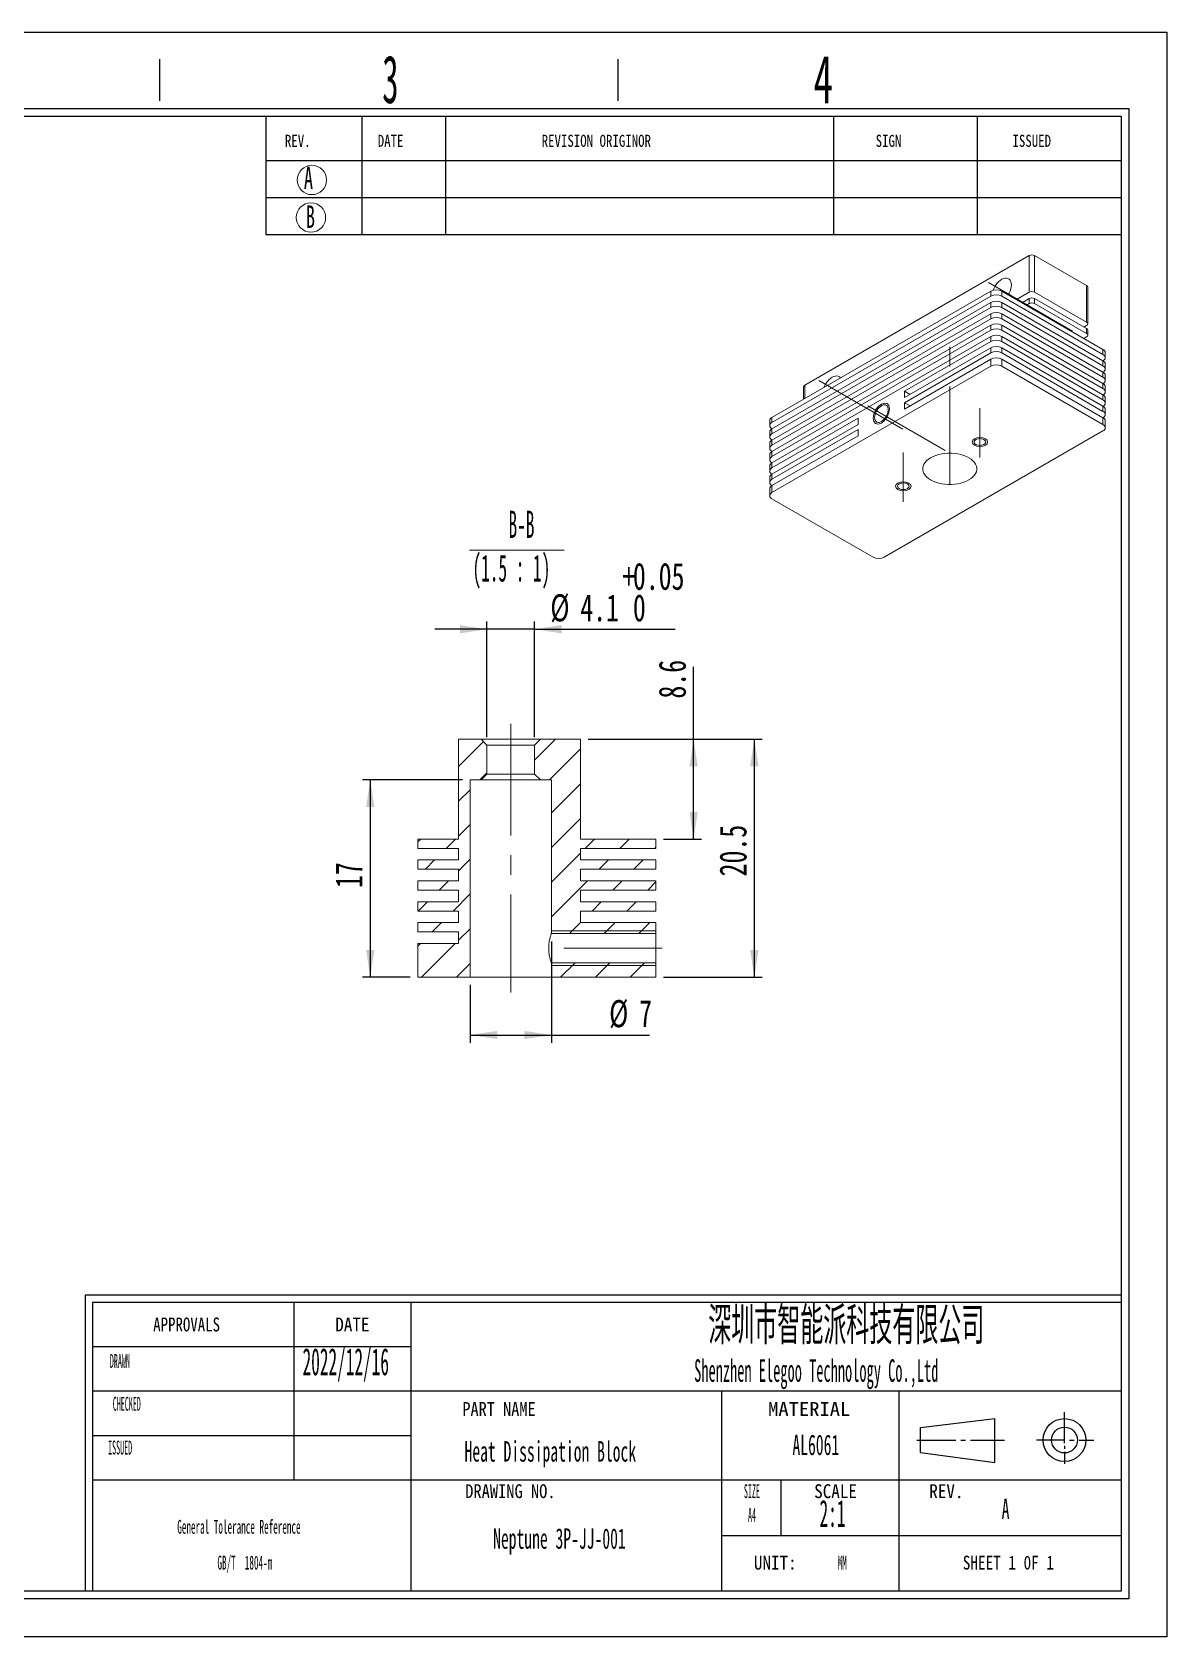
# Model space of a CAD drawing. Header units: millimetres. Extents: x 2 to 295, y 1 to 209.
# Drawn here: x 148.5 to 295.1, y 1.3 to 208.7 of the extents above; entities that cross this region are included whole.
import ezdxf

# ---------------------------------------------------------------- set-up
doc = ezdxf.new("R2010")
doc.units = ezdxf.units.MM
doc.linetypes.add('CENTER', pattern=[10.16, 6.35, -1.27, 1.27, -1.27])
doc.linetypes.add('CENTERX2', pattern=[20.32, 12.7, -2.54, 2.54, -2.54])
doc.layers.add('DIM', color=5, linetype='Continuous')
doc.layers.add('SLD-0', color=179, linetype='Continuous')
doc.layers.add('中心线', color=1, linetype='CENTER', lineweight=15)
doc.styles.add('SLDTEXTSTYLE0', font='TXT', dxfattribs={"width": 0.56})
doc.styles.add('SLDTEXTSTYLE1', font='TXT', dxfattribs={"width": 0.469})
doc.styles.add('SLDTEXTSTYLE10', font='TXT', dxfattribs={"width": 0.862222})
doc.styles.add('SLDTEXTSTYLE11', font='TXT', dxfattribs={"width": 1.089})
doc.styles.add('SLDTEXTSTYLE12', font='TXT', dxfattribs={"width": 0.56, "bigfont": 'bigfont'})
doc.styles.add('SLDTEXTSTYLE13', font='TXT', dxfattribs={"width": 0.805625})
doc.styles.add('SLDTEXTSTYLE14', font='TXT', dxfattribs={"width": 0.7})
doc.styles.add('SLDTEXTSTYLE3', font='TXT', dxfattribs={"width": 0.484})
doc.styles.add('SLDTEXTSTYLE4', font='TXT', dxfattribs={"width": 0.40535})
doc.styles.add('SLDTEXTSTYLE5', font='TXT', dxfattribs={"width": 0.6})
doc.styles.add('SLDTEXTSTYLE6', font='TXT', dxfattribs={"width": 0.5025})
doc.styles.add('SLDTEXTSTYLE7', font='TXT', dxfattribs={"width": 0.9075})
doc.styles.add('SLDTEXTSTYLE8', font='TXT', dxfattribs={"width": 0.870455})
doc.styles.add('SLDTEXTSTYLE9', font='TXT', dxfattribs={"width": 0.7865})
doc.dimstyles.new('SLDDIMSTYLE2', dxfattribs={"dimtxt": 3.5, "dimasz": 3.5, "dimexe": 0, "dimexo": 0.0625, "dimgap": 0.875, "dimtad": 2, "dimlfac": 0.666667, "dimrnd": 1e-09, "dimzin": 12, "dimdsep": 46, "dimtxsty": 'SLDTEXTSTYLE1', "dimsah": 1, "dimcen": 0.09, "dimadec": 0, "dimazin": 3, "dimtfac": 1, "dimtofl": 0, "dimtmove": 0, "dimatfit": 3, "dimfxl": 0, "dimfrac": 2, "dimtolj": 1, "dimtzin": 12, "dimarcsym": 0})
doc.dimstyles.new('SLDDIMSTYLE3', dxfattribs={"dimtxt": 3.5, "dimasz": 3.5, "dimexe": 0, "dimexo": 0.0625, "dimgap": 0.875, "dimtad": 2, "dimlfac": 0.666667, "dimrnd": 1e-09, "dimzin": 12, "dimdsep": 46, "dimtxsty": 'SLDTEXTSTYLE1', "dimsah": 1, "dimcen": 0.09, "dimadec": 0, "dimazin": 3, "dimtol": 1, "dimtp": 0.05, "dimtfac": 1, "dimtmove": 0, "dimatfit": 0, "dimfxl": 0, "dimfrac": 2, "dimtolj": 1, "dimarcsym": 0})

# ---------------------------------------------------------------- blocks, each defined once
blk = doc.blocks.new('SW_NOTE_2')
at = {"layer": 'SLD-0', "color": 0, "char_height": 1.7927, "attachment_point": 2, "style": 'SLDTEXTSTYLE3'}
for s, insert in [('General Tolerance Reference', (12.75, 2.31)), ('GB/T  1804-m', (13.51, -2.32))]:
    blk.add_mtext(s, dxfattribs=dict(at, insert=insert))
blk = doc.blocks.new('_D_13')
at = {"layer": 'DIM'}
for p, q in [((233.95, 117.3), (233.95, 126.63)), ((220.31, 117.3), (234.95, 117.3)), ((233.95, 104.4), (233.95, 117.3)), ((230.06, 104.4), (234.95, 104.4))]:
    blk.add_line(p, q, dxfattribs=at)
for points in [[(233.95, 117.3), (233.41, 113.8), (234.48, 113.8)], [(233.95, 104.4), (234.48, 107.9), (233.41, 107.9)]]:
    blk.add_solid(points, dxfattribs=at)
at = {"layer": 'DIM', "insert": (229.43, 122.55), "char_height": 3.5, "attachment_point": 1, "rotation": 90, "style": 'SLDTEXTSTYLE14'}
blk.add_mtext('8.6', dxfattribs=at)
blk = doc.blocks.new('_D_14')
at = {"layer": 'DIM'}
for p, q in [((220.31, 117.3), (242.79, 117.3)), ((241.79, 117.3), (241.79, 86.55)), ((230.06, 86.55), (242.79, 86.55))]:
    blk.add_line(p, q, dxfattribs=at)
for points in [[(241.79, 117.3), (241.25, 113.8), (242.33, 113.8)], [(241.79, 86.55), (242.33, 90.05), (241.25, 90.05)]]:
    blk.add_solid(points, dxfattribs=at)
at = {"layer": 'DIM', "insert": (237.28, 99.57), "char_height": 3.5, "attachment_point": 1, "rotation": 90, "style": 'SLDTEXTSTYLE14'}
blk.add_mtext('20.5', dxfattribs=at)
blk = doc.blocks.new('_D_15')
at = {"layer": 'DIM'}
for p, q in [((215.56, 91.17), (215.56, 78.07)), ((205.06, 85.55), (205.06, 78.07)), ((205.06, 79.07), (215.56, 79.07)), ((215.56, 79.07), (228.26, 79.07))]:
    blk.add_line(p, q, dxfattribs=at)
for points in [[(205.06, 79.07), (208.56, 78.54), (208.56, 79.61)], [(215.56, 79.07), (212.06, 79.61), (212.06, 78.54)]]:
    blk.add_solid(points, dxfattribs=at)
at = {"layer": 'DIM', "char_height": 3.5, "attachment_point": 1, "style": 'SLDTEXTSTYLE14'}
for s, insert in [('%%c', (223.03, 83.59)), ('7', (226.9, 83.59))]:
    blk.add_mtext(s, dxfattribs=dict(at, insert=insert))
blk = doc.blocks.new('_D_16')
at = {"layer": 'DIM'}
for p, q in [((207.24, 131.51), (200.51, 131.51)), ((207.24, 117.55), (207.24, 132.51)), ((213.39, 131.51), (207.24, 131.51)), ((213.39, 117.55), (213.39, 132.51)), ((213.39, 131.51), (231.55, 131.51))]:
    blk.add_line(p, q, dxfattribs=at)
for points in [[(207.24, 131.51), (203.74, 132.05), (203.74, 130.97)], [(213.39, 131.51), (216.89, 130.97), (216.89, 132.05)]]:
    blk.add_solid(points, dxfattribs=at)
at = {"layer": 'DIM', "char_height": 3.5, "attachment_point": 1, "style": 'SLDTEXTSTYLE14'}
for s, insert in [('+', (224.74, 140.1)), ('0.05', (226.1, 140.1)), ('%%c', (215.43, 136.03)), ('4.1', (219.3, 136.03)), ('0', (226.1, 136.03))]:
    blk.add_mtext(s, dxfattribs=dict(at, insert=insert))
blk = doc.blocks.new('_D_17')
at = {"layer": 'DIM'}
for p, q in [((204.06, 112.05), (191.16, 112.05)), ((192.16, 112.05), (192.16, 86.55)), ((197.31, 86.55), (191.16, 86.55))]:
    blk.add_line(p, q, dxfattribs=at)
for points in [[(192.16, 112.05), (191.62, 108.55), (192.69, 108.55)], [(192.16, 86.55), (192.69, 90.05), (191.62, 90.05)]]:
    blk.add_solid(points, dxfattribs=at)
at = {"layer": 'DIM', "insert": (187.64, 98.07), "char_height": 3.5, "attachment_point": 1, "rotation": 90, "style": 'SLDTEXTSTYLE14'}
blk.add_mtext('17', dxfattribs=at)
blk = doc.blocks.new('SW_NOTE_3')
at = {"color": 0, "linetype": 'Continuous', "lineweight": 0}
blk.add_line((-4.08, -0.57), (8.17, -0.57), dxfattribs=at)
at = {"color": 0, "linetype": 'Continuous', "lineweight": 0, "char_height": 3.5, "attachment_point": 2, "style": 'SLDTEXTSTYLE1'}
for s, insert in [('B-B', (2.64, 4.51)), ('(1.5 : 1)', (1.34, -1.14))]:
    blk.add_mtext(s, dxfattribs=dict(at, insert=insert))

msp = doc.modelspace()

# ---------------------------------------------------------------- hatches: boundary and pattern name
at = {"linetype": 'Continuous', "lineweight": 0}
h = msp.add_hatch(dxfattribs=at)
h.set_pattern_fill('ANSI31', angle=3e-322, style=0)
h.paths.add_polyline_path([(207.238, 112.796), (207.238, 116.546), (206.488, 117.296), (203.563, 117.296), (203.563, 104.396), (198.313, 104.396), (198.313, 103.196), (203.563, 103.196), (203.563, 101.696), (198.313, 101.696), (198.313, 100.496), (203.563, 100.496), (203.563, 98.996), (198.313, 98.996), (198.313, 97.796), (203.563, 97.796), (203.563, 96.296), (198.313, 96.296), (198.313, 95.096), (203.563, 95.096), (203.563, 93.596), (198.313, 93.596), (198.313, 92.396), (203.563, 92.396), (203.563, 90.896), (198.313, 90.896), (198.313, 86.546), (205.063, 86.546), (205.063, 112.046), (206.488, 112.046)], flags=0)
h = msp.add_hatch(dxfattribs=at)
h.set_pattern_fill('ANSI31', angle=3e-322, style=0)
h.paths.add_polyline_path([(219.313, 117.296), (214.138, 117.296), (213.388, 116.546), (213.388, 112.796), (214.138, 112.046), (215.563, 112.046), (215.563, 92.171), (229.063, 92.171), (229.063, 93.596), (219.313, 93.596), (219.313, 95.096), (229.063, 95.096), (229.063, 96.296), (219.313, 96.296), (219.313, 97.796), (229.063, 97.796), (229.063, 98.996), (219.313, 98.996), (219.313, 100.496), (229.063, 100.496), (229.063, 101.696), (219.313, 101.696), (219.313, 103.196), (229.063, 103.196), (229.063, 104.396), (219.313, 104.396)], flags=0)
h = msp.add_hatch(dxfattribs=at)
h.set_pattern_fill('ANSI31', angle=3e-322, style=0)
h.paths.add_polyline_path([(215.563, 86.546), (229.063, 86.546), (229.063, 88.421), (215.563, 88.421)], flags=0)

# ---------------------------------------------------------------- linework, layer by layer
at = {"color": 7, "linetype": 'Continuous', "lineweight": 15}
for p, q in [((277.302, 179.789), (248.311, 163.053)), ((277.302, 175.053), (277.302, 179.789)), ((278.009, 179.789), (278.009, 175.053)), ((284.727, 175.911), (278.009, 179.789)), ((272.352, 175.216), (244.068, 158.888)), ((244.068, 158.235), (272.352, 174.563)), ((272.352, 174.563), (272.352, 175.216)), ((273.767, 175.216), (273.767, 174.563)), ((273.767, 175.216), (286.848, 167.664)), ((273.767, 174.563), (286.848, 167.011)), ((277.302, 175.053), (275.675, 174.114)), ((276.383, 173.706), (277.302, 174.237)), ((277.302, 173.583), (277.302, 174.237)), ((278.009, 175.053), (284.727, 171.175)), ((278.009, 174.237), (278.009, 173.583)), ((278.009, 174.237), (284.727, 170.359)), ((284.727, 171.175), (284.727, 175.911)), ((284.873, 170.971), (284.873, 175.707)), ((272.352, 173.746), (244.068, 157.418)), ((244.068, 156.765), (272.352, 173.093)), ((272.352, 172.277), (244.068, 155.948)), ((272.352, 173.093), (272.352, 173.746)), ((272.352, 171.623), (272.352, 172.277)), ((273.767, 173.746), (273.767, 173.093)), ((273.767, 173.746), (286.848, 166.195)), ((273.767, 173.093), (286.848, 165.541)), ((273.767, 172.277), (273.767, 171.623)), ((273.767, 172.277), (286.848, 164.725)), ((277.302, 173.583), (276.948, 173.379)), ((278.009, 173.583), (284.727, 169.706)), ((244.068, 155.295), (272.352, 171.623)), ((272.352, 170.807), (244.068, 154.479)), ((244.068, 153.825), (272.352, 170.154)), ((272.352, 170.154), (272.352, 170.807)), ((273.767, 171.623), (286.848, 164.072)), ((273.767, 170.807), (273.767, 170.154)), ((273.767, 170.807), (286.848, 163.255)), ((273.767, 170.154), (286.848, 162.602)), ((284.373, 170.563), (284.727, 170.767)), ((284.727, 169.706), (284.727, 170.359)), ((284.873, 169.501), (284.873, 170.155)), ((272.352, 169.337), (244.068, 153.009)), ((261.215, 162.255), (272.352, 168.684)), ((272.352, 168.684), (272.352, 169.337)), ((273.767, 169.337), (273.767, 168.684)), ((273.767, 169.337), (286.848, 161.785)), ((273.767, 168.684), (286.848, 161.132)), ((284.373, 169.093), (284.727, 169.297)), ((272.352, 167.867), (261.215, 161.438)), ((261.215, 160.785), (272.352, 167.214)), ((272.352, 166.398), (261.215, 159.968)), ((272.352, 167.214), (272.352, 167.867)), ((272.352, 165.499), (272.352, 166.398)), ((273.767, 167.867), (273.767, 167.214)), ((273.767, 167.867), (286.848, 160.316)), ((273.767, 167.214), (286.848, 159.662)), ((273.767, 166.398), (273.767, 165.499)), ((273.767, 166.398), (286.848, 158.846)), ((286.848, 167.011), (286.848, 167.664)), ((286.848, 165.541), (286.848, 166.195)), ((286.848, 166.195), (286.848, 166.195)), ((287.141, 166.603), (287.141, 167.256)), ((272.352, 165.499), (244.068, 149.171)), ((286.848, 157.948), (273.767, 165.499)), ((286.848, 164.072), (286.848, 164.725)), ((286.848, 164.725), (286.848, 164.725)), ((287.141, 165.133), (287.141, 165.786)), ((287.141, 163.663), (287.141, 164.317)), ((248.164, 162.849), (248.164, 161.253)), ((261.215, 162.255), (261.215, 161.438)), ((261.923, 161.846), (261.215, 162.255)), ((286.848, 162.602), (286.848, 163.255)), ((286.848, 163.255), (286.848, 163.255)), ((286.848, 161.132), (286.848, 161.785)), ((286.848, 161.785), (286.848, 161.785)), ((287.141, 162.194), (287.141, 162.847)), ((261.215, 160.785), (261.215, 159.968)), ((261.923, 160.377), (261.215, 160.785)), ((286.848, 159.662), (286.848, 160.316)), ((286.848, 160.316), (286.848, 160.316)), ((287.141, 160.724), (287.141, 161.377)), ((287.141, 159.254), (287.141, 159.907)), ((243.775, 158.48), (243.775, 157.827)), ((244.068, 158.888), (244.068, 158.235)), ((244.068, 152.356), (255.205, 158.785)), ((255.205, 157.968), (244.068, 151.539)), ((255.205, 158.785), (255.205, 157.968)), ((286.848, 157.948), (286.848, 158.846)), ((286.848, 158.846), (286.848, 158.846)), ((287.141, 157.539), (287.141, 158.438)), ((243.775, 157.01), (243.775, 156.357)), ((243.775, 155.54), (243.775, 154.887)), ((244.068, 157.418), (244.068, 156.765)), ((244.068, 157.418), (244.068, 157.418)), ((244.068, 150.886), (255.205, 157.315)), ((255.205, 156.499), (244.068, 150.069)), ((244.068, 155.949), (244.068, 155.949)), ((244.068, 155.948), (244.068, 155.295)), ((255.205, 156.499), (255.205, 157.315)), ((258.564, 140.803), (286.848, 157.131)), ((243.775, 154.07), (243.775, 153.417)), ((244.068, 154.479), (244.068, 153.825)), ((244.068, 154.479), (244.068, 154.479)), ((243.775, 152.601), (243.775, 151.947)), ((244.068, 153.009), (244.068, 152.356)), ((244.068, 153.009), (244.068, 153.009)), ((244.068, 151.539), (244.068, 150.886)), ((244.068, 151.539), (244.068, 151.539)), ((243.775, 151.131), (243.775, 150.478)), ((243.775, 149.661), (243.775, 148.763)), ((244.068, 150.07), (244.068, 150.069)), ((244.068, 150.069), (244.068, 149.171)), ((257.15, 140.803), (244.068, 148.355)), ((203.563, 104.396), (203.563, 117.296)), ((203.563, 117.296), (206.488, 117.296)), ((207.238, 116.546), (206.488, 117.296)), ((206.488, 117.296), (214.138, 117.296)), ((207.238, 116.546), (207.238, 112.796)), ((213.388, 116.546), (207.238, 116.546)), ((214.138, 117.296), (213.388, 116.546)), ((213.388, 112.796), (213.388, 116.546)), ((214.138, 117.296), (219.313, 117.296)), ((219.313, 117.296), (219.313, 104.396)), ((205.063, 112.046), (205.063, 86.546)), ((206.488, 112.046), (205.063, 112.046)), ((206.488, 112.046), (207.238, 112.796)), ((214.138, 112.046), (206.488, 112.046)), ((207.238, 112.796), (213.388, 112.796)), ((213.388, 112.796), (214.138, 112.046)), ((215.563, 112.046), (214.138, 112.046)), ((215.563, 92.171), (215.563, 112.046)), ((198.313, 103.196), (198.313, 104.396)), ((198.313, 104.396), (203.563, 104.396)), ((219.313, 104.396), (229.063, 104.396)), ((229.063, 103.196), (229.063, 104.396)), ((203.563, 103.196), (198.313, 103.196)), ((198.313, 100.496), (198.313, 101.696)), ((198.313, 101.696), (203.563, 101.696)), ((203.563, 101.696), (203.563, 103.196)), ((219.313, 103.196), (219.313, 101.696)), ((229.063, 103.196), (219.313, 103.196)), ((219.313, 101.696), (229.063, 101.696)), ((229.063, 100.496), (229.063, 101.696)), ((203.563, 100.496), (198.313, 100.496)), ((203.563, 98.996), (203.563, 100.496)), ((219.313, 100.496), (219.313, 98.996)), ((229.063, 100.496), (219.313, 100.496)), ((198.313, 98.996), (203.563, 98.996)), ((198.313, 97.796), (198.313, 98.996)), ((203.563, 97.796), (198.313, 97.796)), ((203.563, 96.296), (203.563, 97.796)), ((219.313, 98.996), (229.063, 98.996)), ((219.313, 97.796), (219.313, 96.296)), ((229.063, 97.796), (219.313, 97.796)), ((229.063, 97.796), (229.063, 98.996)), ((198.313, 96.296), (203.563, 96.296)), ((198.313, 95.096), (198.313, 96.296)), ((219.313, 96.296), (229.063, 96.296)), ((229.063, 95.096), (229.063, 96.296)), ((203.563, 95.096), (198.313, 95.096)), ((198.313, 93.596), (203.563, 93.596)), ((198.313, 92.396), (198.313, 93.596)), ((203.563, 93.596), (203.563, 95.096)), ((219.313, 95.096), (219.313, 93.596)), ((229.063, 95.096), (219.313, 95.096)), ((219.313, 93.596), (229.063, 93.596)), ((229.063, 92.171), (229.063, 93.596)), ((203.563, 92.396), (198.313, 92.396)), ((203.563, 90.896), (203.563, 92.396)), ((215.563, 92.171), (229.063, 92.171)), ((229.063, 92.171), (229.063, 88.421)), ((198.313, 86.546), (198.313, 90.896)), ((198.313, 90.896), (203.563, 90.896)), ((215.563, 86.546), (215.563, 88.421)), ((229.063, 88.421), (215.563, 88.421)), ((229.063, 86.546), (229.063, 88.421)), ((205.063, 86.546), (198.313, 86.546)), ((215.563, 86.546), (205.063, 86.546)), ((229.063, 86.546), (215.563, 86.546))]:
    msp.add_line(p, q, dxfattribs=at)
at = {"color": 8, "linetype": 'Continuous', "lineweight": 15}
msp.add_line((248.311, 163.053), (248.311, 161.337), dxfattribs=at)
at = {"color": 7, "linetype": 'Continuous', "lineweight": 0}
for p, q in [((229.063, 92.546), (215.563, 92.546)), ((229.063, 88.046), (215.563, 88.046))]:
    msp.add_line(p, q, dxfattribs=at)
at = {"color": 7, "linetype": 'Continuous', "lineweight": 15, "flags": 128}
for points in [[(272.675, 175.341), (272.695, 175.394), (272.819, 175.67), (272.971, 175.934), (273.148, 176.179), (273.343, 176.397), (273.552, 176.582), (273.767, 176.728), (273.981, 176.83), (274.19, 176.886), (274.385, 176.893), (274.562, 176.852), (274.715, 176.764), (274.838, 176.632), (274.929, 176.459), (274.985, 176.25), (275.004, 176.013), (274.985, 175.754), (274.929, 175.481), (274.838, 175.203), (274.715, 174.927), (274.605, 174.732)], [(250.785, 162.765), (250.898, 163.016), (251.051, 163.28), (251.228, 163.525), (251.423, 163.743), (251.631, 163.927), (251.846, 164.073), (252.061, 164.176), (252.27, 164.231), (252.465, 164.239), (252.642, 164.198), (252.794, 164.11), (252.908, 163.991)], [(257.326, 158.866), (257.344, 159.082), (257.398, 159.31), (257.485, 159.541), (257.601, 159.765), (257.743, 159.973), (257.903, 160.157), (258.076, 160.308), (258.255, 160.422), (258.432, 160.493), (258.6, 160.518), (258.751, 160.496), (258.881, 160.429), (258.983, 160.318), (259.054, 160.169), (259.09, 159.988), (259.09, 159.781), (259.054, 159.558), (258.983, 159.327), (258.881, 159.099), (258.751, 158.882), (258.6, 158.685), (258.432, 158.516), (258.255, 158.383), (258.076, 158.29), (257.903, 158.242), (257.743, 158.241), (257.601, 158.285), (257.485, 158.375), (257.398, 158.505), (257.344, 158.671), (257.326, 158.866)], [(271.469, 155.396), (271.313, 155.327), (271.132, 155.284), (270.938, 155.269), (270.744, 155.284), (270.563, 155.327), (270.408, 155.396), (270.289, 155.486), (270.214, 155.59), (270.188, 155.702), (270.214, 155.815), (270.289, 155.919), (270.408, 156.009), (270.563, 156.077), (270.744, 156.121), (270.938, 156.135), (271.132, 156.121), (271.313, 156.077), (271.469, 156.009), (271.588, 155.919), (271.663, 155.815), (271.688, 155.702), (271.663, 155.59), (271.588, 155.486), (271.469, 155.396)], [(269.524, 153.661), (269.804, 153.479), (270.044, 153.278), (270.241, 153.062), (270.391, 152.834), (270.492, 152.597), (270.543, 152.355), (270.543, 152.111), (270.492, 151.869), (270.391, 151.632), (270.241, 151.403), (270.044, 151.187), (269.804, 150.987), (269.524, 150.804), (269.208, 150.642), (268.86, 150.504), (268.486, 150.39), (268.09, 150.304), (267.68, 150.245), (267.26, 150.216), (266.838, 150.216), (266.418, 150.245), (266.008, 150.304), (265.613, 150.39), (265.238, 150.504), (264.891, 150.642), (264.574, 150.804), (264.294, 150.987), (264.054, 151.187), (263.857, 151.403), (263.708, 151.632), (263.606, 151.869), (263.555, 152.111), (263.555, 152.355), (263.606, 152.597), (263.708, 152.834), (263.857, 153.062), (264.054, 153.278), (264.294, 153.479), (264.574, 153.661), (264.891, 153.823), (265.238, 153.962), (265.613, 154.075), (266.008, 154.162), (266.418, 154.22), (266.838, 154.25), (267.26, 154.25), (267.68, 154.22), (268.09, 154.162), (268.486, 154.075), (268.86, 153.962), (269.208, 153.823), (269.524, 153.661)], [(261.569, 149.681), (261.414, 149.613), (261.233, 149.569), (261.039, 149.555), (260.845, 149.569), (260.664, 149.613), (260.508, 149.681), (260.389, 149.771), (260.314, 149.876), (260.289, 149.988), (260.314, 150.1), (260.389, 150.204), (260.508, 150.294), (260.664, 150.363), (260.845, 150.406), (261.039, 150.421), (261.233, 150.406), (261.414, 150.363), (261.569, 150.294), (261.688, 150.204), (261.763, 150.1), (261.789, 149.988), (261.763, 149.876), (261.688, 149.771), (261.569, 149.681)]]:
    msp.add_lwpolyline(points, dxfattribs=at)
at = {"color": 7, "linetype": 'Continuous', "lineweight": 0, "flags": 128}
for points in [[(258.21, 160.601), (258.616, 160.743), (258.96, 160.676), (259.19, 160.411), (259.271, 159.989), (259.19, 159.474), (258.96, 158.944), (258.616, 158.479), (258.21, 158.152), (257.804, 158.011), (257.46, 158.078), (257.23, 158.342), (257.15, 158.764), (257.23, 159.28), (257.46, 159.81), (257.804, 160.274), (258.21, 160.601)], [(270.231, 156.111), (270.555, 156.236), (270.938, 156.28), (271.321, 156.236), (271.645, 156.111), (271.862, 155.923), (271.938, 155.702), (271.862, 155.482), (271.645, 155.294), (271.321, 155.169), (270.938, 155.125), (270.555, 155.169), (270.231, 155.294), (270.014, 155.482), (269.938, 155.702), (270.014, 155.923), (270.231, 156.111)], [(260.332, 150.396), (260.656, 150.521), (261.039, 150.565), (261.421, 150.521), (261.746, 150.396), (261.963, 150.209), (262.039, 149.988), (261.963, 149.767), (261.746, 149.579), (261.421, 149.454), (261.039, 149.41), (260.656, 149.454), (260.332, 149.579), (260.115, 149.767), (260.039, 149.988), (260.115, 150.209), (260.332, 150.396)]]:
    msp.add_lwpolyline(points, dxfattribs=at)
at = {"color": 7, "linetype": 'Continuous', "lineweight": 15}
for centre, radius, start, end in [((277.656, 179.107), 0.769, 62.60967, 117.39033), ((273.059, 173.851), 1.537, 62.60967, 117.39033), ((273.059, 173.198), 1.537, 62.60967, 117.39033), ((277.656, 174.371), 0.769, 62.60967, 117.39033), ((277.656, 173.554), 0.769, 62.60967, 117.39033), ((284.623, 175.682), 0.251, 5.6948, 65.62534), ((273.059, 172.382), 1.537, 62.60967, 117.39033), ((273.059, 171.728), 1.537, 62.60967, 117.39033), ((273.059, 170.912), 1.537, 62.60967, 117.39033), ((277.656, 172.901), 0.769, 62.60967, 117.39033), ((273.059, 170.259), 1.537, 62.60967, 117.39033), ((273.059, 169.442), 1.537, 62.60967, 117.39033), ((273.059, 168.789), 1.537, 62.60967, 117.39033), ((284.649, 170.971), 0.218, 290.78342, 69.21658), ((284.623, 170.13), 0.251, 5.6948, 65.62534), ((273.059, 167.972), 1.537, 62.60967, 117.39033), ((273.059, 167.319), 1.537, 62.60967, 117.39033), ((273.059, 166.503), 1.537, 62.60967, 117.39033), ((284.649, 169.501), 0.218, 290.78342, 69.21658), ((273.059, 165.849), 1.537, 62.60967, 117.39033), ((273.059, 165.033), 1.537, 62.60967, 117.39033), ((286.641, 167.206), 0.503, 5.6948, 65.62534), ((286.693, 166.603), 0.437, 290.78342, 69.21658), ((286.641, 165.737), 0.503, 5.6948, 65.62534), ((273.059, 164.135), 1.537, 62.60967, 117.39033), ((286.693, 165.133), 0.437, 290.78342, 69.21658), ((286.641, 164.267), 0.503, 5.6948, 65.62534), ((286.693, 163.663), 0.437, 290.78342, 69.21658), ((248.415, 162.824), 0.251, 114.37466, 174.3052), ((286.641, 162.797), 0.503, 5.6948, 65.62534), ((286.693, 162.194), 0.437, 290.78342, 69.21658), ((286.641, 161.327), 0.503, 5.6948, 65.62534), ((286.693, 160.724), 0.437, 290.78342, 69.21658), ((286.641, 159.857), 0.503, 5.6948, 65.62534), ((244.276, 158.43), 0.503, 114.37466, 174.3052), ((244.223, 157.827), 0.437, 110.78342, 249.21658), ((286.693, 159.254), 0.437, 290.78342, 69.21658), ((286.641, 158.388), 0.503, 5.6948, 65.62534), ((286.693, 157.539), 0.437, 290.78342, 69.21658), ((244.276, 156.96), 0.503, 114.37466, 174.3052), ((244.276, 155.49), 0.503, 114.37466, 174.3052), ((244.223, 156.357), 0.437, 110.78342, 249.21658), ((244.276, 154.021), 0.503, 114.37466, 174.3052), ((244.223, 154.887), 0.437, 110.78342, 249.21658), ((244.223, 153.417), 0.437, 110.78342, 249.21658), ((244.276, 152.551), 0.503, 114.37466, 174.3052), ((244.276, 151.081), 0.503, 114.37466, 174.3052), ((244.223, 151.947), 0.437, 110.78342, 249.21658), ((244.276, 149.611), 0.503, 114.37466, 174.3052), ((244.223, 150.478), 0.437, 110.78342, 249.21658), ((244.223, 148.763), 0.437, 110.78342, 249.21658), ((257.857, 142.168), 1.537, 242.60967, 297.39033)]:
    msp.add_arc(centre, radius, start, end, dxfattribs=at)
msp.add_open_spline([(215.563, 88.421), (215.563, 88.421), (215.545, 88.471), (215.482, 88.66), (215.438, 88.799), (215.348, 89.143), (215.303, 89.348), (215.237, 89.803), (215.217, 90.047), (215.217, 90.547), (215.237, 90.792), (215.303, 91.245), (215.349, 91.451), (215.438, 91.794), (215.482, 91.933), (215.545, 92.121), (215.563, 92.171), (215.563, 92.171)], degree=3, knots=[0, 0, 0, 0, 0.125, 0.125, 0.25, 0.25, 0.375, 0.375, 0.5, 0.5, 0.625, 0.625, 0.75, 0.75, 0.875, 0.875, 1, 1, 1, 1], dxfattribs=at)
at = {"layer": 'SLD-0'}
for p, q in [((1.812, 208.674), (295.107, 208.674)), ((295.107, 208.674), (295.107, 1.294)), ((12.675, 197.811), (289.181, 197.811)), ((252.017, 197.811), (252.017, 182.514)), ((270.599, 197.811), (270.599, 182.514)), ((289.181, 197.811), (289.181, 7.219)), ((289.181, 7.219), (12.675, 7.219)), ((295.107, 1.294), (1.812, 1.294))]:
    msp.add_line(p, q, dxfattribs=at)
at = {"layer": 'SLD-0', "color": 6, "linetype": 'Continuous'}
for p, q in [((164.952, 199.786), (164.952, 205.169)), ((224.204, 199.786), (224.204, 205.169)), ((11.687, 198.799), (290.169, 198.799)), ((290.169, 198.799), (290.169, 6.231)), ((290.169, 6.231), (11.687, 6.231))]:
    msp.add_line(p, q, dxfattribs=at)
at = {"layer": 'SLD-0', "color": 179, "linetype": 'Continuous'}
for p, q in [((178.659, 197.811), (178.659, 182.514)), ((191.05, 197.811), (191.05, 182.514)), ((201.886, 197.811), (201.886, 182.514)), ((178.659, 192.074), (289.181, 192.074)), ((178.659, 187.294), (289.181, 187.294)), ((178.659, 182.514), (289.181, 182.514)), ((289.181, 45.462), (155.33, 45.462)), ((155.33, 45.462), (155.33, 7.219)), ((289.181, 44.506), (156.286, 44.506)), ((156.286, 44.506), (156.286, 7.219)), ((182.281, 44.506), (182.281, 21.56)), ((197.398, 44.506), (197.398, 7.219)), ((197.398, 38.77), (156.286, 38.77)), ((289.181, 33.033), (156.286, 33.033)), ((237.553, 33.033), (237.553, 7.219)), ((260.499, 7.219), (260.499, 33.033)), ((263.255, 28.354), (272.888, 29.538)), ((272.888, 23.846), (272.888, 29.538)), ((281.869, 26.35), (281.869, 30.316)), ((197.398, 27.297), (156.286, 27.297)), ((263.255, 25.106), (263.255, 28.354)), ((262.786, 26.733), (267.83, 26.733)), ((263.255, 25.106), (272.888, 23.846)), ((268.461, 26.733), (269.091, 26.733)), ((269.722, 26.733), (274.136, 26.733)), ((281.869, 26.733), (278.268, 26.733)), ((281.869, 25.966), (281.869, 25.583)), ((281.869, 25.2), (281.869, 23.667)), ((282.5, 26.733), (283.13, 26.733)), ((283.761, 26.733), (285.653, 26.733)), ((289.181, 21.56), (156.286, 21.56)), ((245.202, 21.56), (245.202, 14.39)), ((237.553, 14.39), (289.181, 14.39))]:
    msp.add_line(p, q, dxfattribs=at)
at = {"layer": 'SLD-0', "lineweight": 0}
for centre in [(184.622, 189.564), (184.499, 184.715)]:
    msp.add_circle(centre, 1.894, dxfattribs=at)
at = {"layer": 'SLD-0', "color": 179, "linetype": 'Continuous'}
for radius in [2.771, 1.669]:
    msp.add_circle((281.869, 26.733), radius, dxfattribs=at)
at = {"layer": '中心线', "linetype": 'CENTERX2', "lineweight": 0}
for p, q in [((282.923, 170.012), (272.035, 176.298)), ((267.049, 150.233), (267.049, 168.114)), ((261.003, 157.358), (250.114, 163.644)), ((266.47, 154.609), (256.478, 160.377)), ((270.938, 160.07), (270.938, 153.702)), ((261.039, 154.356), (261.039, 147.988)), ((210.313, 119.296), (210.313, 116.546)), ((210.313, 112.796), (210.313, 116.546)), ((210.313, 112.046), (210.313, 112.796)), ((210.313, 84.546), (210.313, 112.046)), ((217.161, 90.296), (229.919, 90.296))]:
    msp.add_line(p, q, dxfattribs=at)

# ---------------------------------------------------------------- block references
at = {"color": 7, "linetype": 'Continuous', "lineweight": 0}
msp.add_blockref('SW_NOTE_3', (209.06, 142.308), dxfattribs=at)
at = {"layer": 'SLD-0', "color": 179}
msp.add_blockref('SW_NOTE_2', (162.438, 14.111), dxfattribs=at)

# ---------------------------------------------------------------- texts
at = {"color": 7, "linetype": 'Continuous', "lineweight": 0, "char_height": 3.5, "attachment_point": 1, "style": 'SLDTEXTSTYLE1'}
for s, insert in [('2022/12/16', (183.411, 38.608)), ('2:1', (250.218, 19.001))]:
    msp.add_mtext(s, dxfattribs=dict(at, insert=insert))
at = {"layer": 'SLD-0'}
for s, insert, char_height, attachment_point, style in [('3', (193.707, 205.666), 6.172, 1, 'SLDTEXTSTYLE6'), ('4', (249.441, 205.659), 6.172, 1, 'SLDTEXTSTYLE5'), ('A', (183.578, 191.286), 2.903, 1, 'SLDTEXTSTYLE5'), ('B', (183.832, 186.271), 2.903, 1, 'SLDTEXTSTYLE5'), ('\\M+1905B圳\\M+18E73\\M+19271\\M+1945C\\M+19468\\M+189C8\\M+18B5A\\M+1974C\\M+18CC0\\M+18CF6\\M+18E69', (253.676, 43.943), 4.82808, 2, 'SLDTEXTSTYLE12'), ('AL6061', (249.74, 27.438), 2.6458, 2, 'SLDTEXTSTYLE0'), ('Heat Dissipation Block', (215.428, 26.592), 2.64583, 2, 'SLDTEXTSTYLE0'), ('A', (274.258, 19.174), 2.646, 2, 'SLDTEXTSTYLE0'), ('Neptune 3P-JJ-001', (216.604, 15.328), 2.64583, 2, 'SLDTEXTSTYLE0')]:
    msp.add_mtext(s, dxfattribs=dict(at, insert=insert, char_height=char_height, attachment_point=attachment_point, style=style))
at = {"layer": 'SLD-0', "color": 179}
for s, insert, char_height, attachment_point, style in [('REV.', (181.129, 195.4), 1.5536, 1, 'SLDTEXTSTYLE9'), ('DATE', (193.126, 195.4), 1.5536, 1, 'SLDTEXTSTYLE9'), ('REVISION ORIGINOR', (214.308, 195.4), 1.55363, 1, 'SLDTEXTSTYLE9'), ('SIGN', (257.466, 195.4), 1.5536, 1, 'SLDTEXTSTYLE9'), ('ISSUED', (275.148, 195.4), 1.5536, 1, 'SLDTEXTSTYLE9'), ('APPROVALS', (168.427, 42.563), 1.7927, 2, 'SLDTEXTSTYLE9'), ('DATE', (189.85, 42.563), 1.7927, 2, 'SLDTEXTSTYLE7'), ('DRAWN', (159.804, 37.853), 1.7927, 2, 'SLDTEXTSTYLE4'), ('Shenzhen Elegoo Technology Co.,Ltd', (249.798, 37.165), 2.91042, 2, 'SLDTEXTSTYLE1'), ('CHECKED', (160.696, 32.315), 1.7927, 2, 'SLDTEXTSTYLE4'), ('PART NAME', (208.794, 31.645), 1.7927, 2, 'SLDTEXTSTYLE10'), ('MATERIAL', (248.88, 31.645), 1.7927, 2, 'SLDTEXTSTYLE11'), ('ISSUED', (159.837, 26.654), 1.7927, 2, 'SLDTEXTSTYLE4'), ('DRAWING NO.', (210.268, 21.022), 1.79265, 2, 'SLDTEXTSTYLE8'), ('SIZE', (241.479, 21.022), 1.7927, 2, 'SLDTEXTSTYLE4'), ('SCALE', (252.289, 21.022), 1.7927, 2, 'SLDTEXTSTYLE7'), ('REV.', (266.61, 21.022), 1.7927, 2, 'SLDTEXTSTYLE7'), ('A4', (241.49, 17.953), 1.7927, 2, 'SLDTEXTSTYLE4'), ('UNIT:', (244.499, 11.791), 1.7927, 2, 'SLDTEXTSTYLE7'), ('MM', (253.161, 11.791), 1.7927, 2, 'SLDTEXTSTYLE3'), ('SHEET 1 0F 1', (274.62, 11.791), 1.79265, 2, 'SLDTEXTSTYLE13')]:
    msp.add_mtext(s, dxfattribs=dict(at, insert=insert, char_height=char_height, attachment_point=attachment_point, style=style))

# ---------------------------------------------------------------- dimensions: what is measured, and where the dimension line sits
at = {"layer": 'DIM'}
for base, p1, p2, dimstyle, picture, middle in [((207.238, 131.513), (213.388, 116.546), (207.238, 116.546), 'SLDDIMSTYLE3', '_D_16', (223.489, 131.513)), ((215.563, 79.074), (205.063, 86.546), (215.563, 92.171), 'SLDDIMSTYLE2', '_D_15', (225.642, 79.074))]:
    dim = msp.add_linear_dim(base=base, p1=p1, p2=p2, text='%%c<>', dimstyle=dimstyle, dxfattribs=at)
    dim.commit()
    dim.dimension.update_dxf_attribs({"geometry": picture, "text_midpoint": middle, "dimtype": 160})
for base, p1, p2, picture, middle in [((233.946, 117.296), (229.063, 104.396), (219.313, 117.296), '_D_13', (233.946, 124.593)), ((241.789, 86.546), (219.313, 117.296), (229.063, 86.546), '_D_14', (241.789, 102.295)), ((192.156, 86.546), (205.063, 112.046), (198.313, 86.546), '_D_17', (192.156, 99.428))]:
    dim = msp.add_linear_dim(base=base, p1=p1, p2=p2, angle=90, dimstyle='SLDDIMSTYLE2', dxfattribs=at)
    dim.commit()
    dim.dimension.update_dxf_attribs({"geometry": picture, "text_midpoint": middle, "dimtype": 160})

doc.saveas('drawing.dxf')
